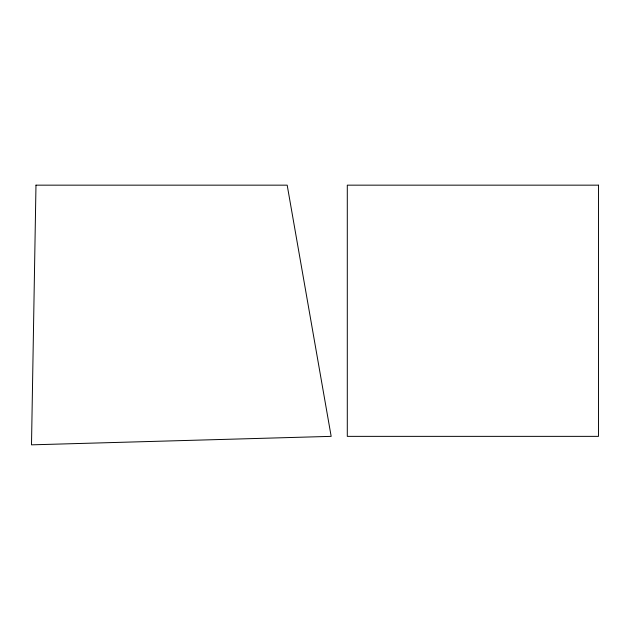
<?xml version="1.0" encoding="UTF-8"?>
<svg xmlns="http://www.w3.org/2000/svg" width="630" height="630" viewBox="0 0 630 630"><rect width="100%" height="100%" fill="white"/><g stroke="black" fill="none" stroke-linecap="round" stroke-linejoin="round"><path stroke-width="0.94" d="M35.981 185.157L31.5 444.843L331.167 436.362L287.185 185.157L35.981 185.157M598.5 185.157L347.295 185.157L347.295 436.362L598.5 436.362L598.5 185.157"/></g></svg>
